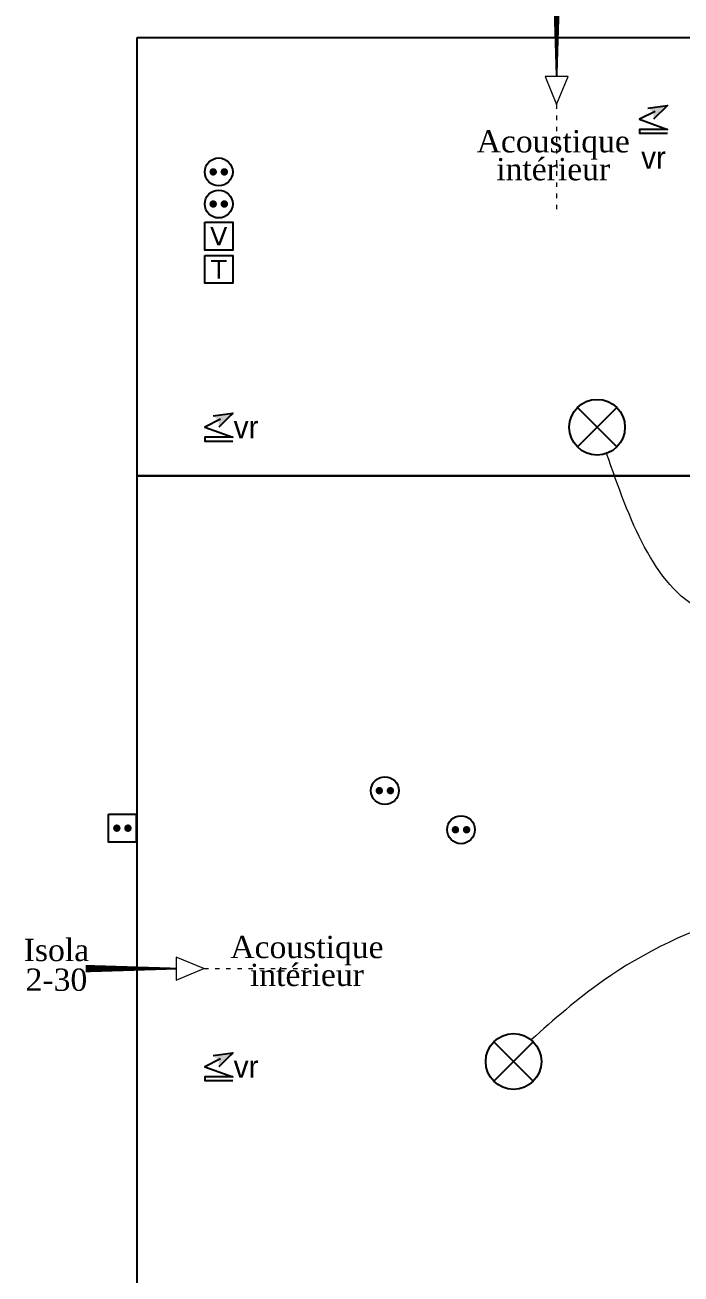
# Model space of a CAD drawing. Header units: millimetres. Extents: x 459337 to 526921, y -375392 to -289779.
# Drawn here: x 460017 to 463552, y -325431 to -318707 of the extents above; entities that cross this region are included whole.
import ezdxf

# ---------------------------------------------------------------- set-up
doc = ezdxf.new("R2010")
doc.units = ezdxf.units.MM
doc.set_wipeout_variables(frame=1)
doc.linetypes.add('ACAD_ISO03W100', pattern=[30, 12, -18])
for name, color, linetype in [('prlm-ELEC-CFA', 181, 'Continuous'), ('prlm-ELEC-CFO', 201, 'Continuous'), ('prlm-VMC', 93, 'Continuous')]:
    doc.layers.add(name, color=color, linetype=linetype)
doc.layers.add('prlm-ZEROPLOT', color=254, linetype='Continuous', plot=False)
doc.styles.add('prlm-elec-cfo', font='comic.ttf', dxfattribs={"height": 12})
doc.styles.add('prlm-vmc', font='pala.ttf', dxfattribs={"height": 14})
doc.styles.get("Standard").update_dxf_attribs({"font": 'arial.ttf'})

# ---------------------------------------------------------------- blocks, each defined once
blk = doc.blocks.new('xi.EA')
at = {"layer": 'prlm-VMC', "color": 0, "linetype": 'ByBlock', "lineweight": 5, "flags": 128}
blk.add_lwpolyline([(-6.17, -15), (6.17, -15), (0, 0)], close=True, dxfattribs=at)
at = {"layer": 'prlm-VMC', "color": 0, "linetype": 'ByBlock', "lineweight": -2, "flags": 128}
blk.add_lwpolyline([(0, -15, 1, 4, 0), (0, -63.63, 1, 1, 0)], format="xyseb", dxfattribs=at)
at = {"layer": 'prlm-VMC', "color": 0, "linetype": 'ByBlock', "lineweight": 5}
blk.add_solid([(0, 0), (6.17, -15), (-6.17, -15), (0, 0)], dxfattribs=at)
at = {"layer": 'prlm-ZEROPLOT', "color": 250, "linetype": 'ACAD_ISO03W100', "lineweight": 0, "ltscale": 0.2}
blk.add_lwpolyline([(0, 0), (0, 60)], dxfattribs=at)
blk = doc.blocks.new('xi.VR')
at = {"layer": 'prlm-ELEC-CFO', "lineweight": 5}
blk.add_hatch(color=0, dxfattribs=at).paths.add_polyline_path([(-3, 6), (-0.1, 3.7), (0, 0), (7.5, 7.5)])
at = {"layer": 'prlm-ELEC-CFO', "color": 0}
for points in [[(-3, 6), (7.5, 7.5), (0, 0)], [(0.95, 4.23), (-7.5, 0), (7.5, -5.5), (-7.5, -5.5), (-7.5, -7.5), (7.5, -7.5)]]:
    blk.add_lwpolyline(points, dxfattribs=at)
blk = doc.blocks.new('xi.TEL')
at = {"layer": 'prlm-ELEC-CFA', "color": 0, "linetype": 'ByBlock', "lineweight": -2, "flags": 128}
blk.add_lwpolyline([(-7.5, 7.5), (7.5, 7.5), (7.5, -7.5), (-7.5, -7.5)], close=True, dxfattribs=at)
at = {"layer": 'prlm-ELEC-CFA', "color": 0, "linetype": 'ByBlock', "insert": (0, 0), "char_height": 10, "width": 11.36, "attachment_point": 5}
blk.add_mtext('{\\fVerdana|b0|i0|c0|p34;T}', dxfattribs=at)
blk = doc.blocks.new('xi.TV')
at = {"layer": 'prlm-ELEC-CFA', "color": 0, "linetype": 'ByBlock', "lineweight": -2, "flags": 128}
blk.add_lwpolyline([(-7.5, 7.5), (7.5, 7.5), (7.5, -7.5), (-7.5, -7.5)], close=True, dxfattribs=at)
at = {"layer": 'prlm-ELEC-CFA', "color": 0, "linetype": 'ByBlock', "insert": (0, 0), "char_height": 10, "width": 11.36, "attachment_point": 5}
blk.add_mtext('{\\fVerdana|b0|i0|c0|p34;V}', dxfattribs=at)
blk = doc.blocks.new('xi.PC')
at = {"color": 0, "lineweight": 5}
blk.add_wipeout([(-7.5, -7.5), (7.5, -7.5), (7.5, 7.5), (-7.5, 7.5)], dxfattribs=at).dxf.layer = 'prlm-ELEC-CFO'
at = {"layer": 'prlm-ELEC-CFO', "color": 0, "linetype": 'ByBlock', "lineweight": 5, "const_width": 2}
for points in [[(-4, 0, 1), (-2, 0, 1)], [(2, 0, 1), (4, 0, 1)]]:
    blk.add_lwpolyline(points, format="xyb", close=True, dxfattribs=at)
at = {"layer": 'prlm-ELEC-CFO', "color": 0, "linetype": 'ByBlock', "lineweight": -2}
blk.add_circle((0, 0), 7.5, dxfattribs=at)
blk = doc.blocks.new('xi.PTCE')
at = {"layer": 'prlm-ELEC-CFO', "color": 0}
for points in [[(-10.61, 10.61), (10.61, -10.61)], [(10.61, 10.61), (-10.61, -10.61)]]:
    blk.add_lwpolyline(points, dxfattribs=at)
at = {"layer": 'prlm-ELEC-CFO', "color": 0, "linetype": 'ByBlock'}
blk.add_circle((0, 0), 15, dxfattribs=at)
blk = doc.blocks.new('xi.PC-EXT')
at = {"layer": 'prlm-ELEC-CFO', "color": 0, "linetype": 'ByBlock', "lineweight": -2, "flags": 128}
blk.add_lwpolyline([(-7.5, 7.5), (7.5, 7.5), (7.5, -7.5), (-7.5, -7.5)], close=True, dxfattribs=at)
at = {"layer": 'prlm-ELEC-CFO', "color": 0, "linetype": 'ByBlock', "lineweight": 5, "const_width": 2}
for points in [[(-4, 0, 1), (-2, 0, 1)], [(2, 0, 1), (4, 0, 1)]]:
    blk.add_lwpolyline(points, format="xyb", close=True, dxfattribs=at)

msp = doc.modelspace()

# ---------------------------------------------------------------- linework, layer by layer
at = {"layer": 'prlm-ELEC-CFO', "lineweight": 13}
for points in [[(465249.873, -322839.489), (464682.766, -322058.874), (463669.976, -321861.616), (463150.17, -321013.711)], [(464960.952, -323846.786), (464607.623, -323552.865), (463133.069, -323851.828), (462744.021, -324170.97)]]:
    msp.add_spline(points, degree=3, dxfattribs=at)

# ---------------------------------------------------------------- block references
at = {"layer": 'prlm-ELEC-CFA', "xscale": 10, "yscale": 10, "zscale": 10}
for name, p in [('xi.TV', (461061.107, -319843.806)), ('xi.TEL', (461061.107, -320022.061))]:
    msp.add_blockref(name, p, dxfattribs=at)
at = {"layer": 'prlm-ELEC-CFO', "xscale": 10, "yscale": 10, "zscale": 10}
for name, p in [('xi.VR', (463403.595, -319214.593)), ('xi.PTCE', (463099.486, -320872.533)), ('xi.PC-EXT', (460541.886, -323030.972)), ('xi.PTCE', (462649.201, -324287.199))]:
    msp.add_blockref(name, p, dxfattribs=at)

# ---------------------------------------------------------------- texts
at = {"layer": 'prlm-VMC', "char_height": 120, "style": 'prlm-vmc', "bg_fill": 3, "box_fill_scale": 1.1, "bg_fill_color": 256, "bg_fill_transparency": 0}
for s, insert, width, attachment_point, line_spacing_factor in [('Acoustique intérieur', (462862.972, -319273.011), 236.73962, 2, 0.75), ('Isola\\P2-30', (460186.59, -323767.563), 173.97926, 5, 0.8), ('Acoustique intérieur', (461536.105, -323610.712), 236.73962, 2, 0.75)]:
    msp.add_mtext(s, dxfattribs=dict(at, insert=insert, width=width, attachment_point=attachment_point, line_spacing_factor=line_spacing_factor))

# ---------------------------------------------------------------- next in the draw order: linework, layer by layer
at = {"layer": 'prlm-ZEROPLOT'}
for points in [[(460621.21, -318774.592), (468108.751, -318774.592), (468108.751, -321135.97), (460621.21, -321135.97)], [(460621.21, -321131.531), (469527.686, -321131.532), (469527.685, -324328.007), (476621.311, -324326.844), (476621.306, -365259.844), (469151.204, -365259.843), (469146.405, -363469.761), (460621.204, -363469.76)]]:
    msp.add_lwpolyline(points, close=True, dxfattribs=at)

# ---------------------------------------------------------------- next in the draw order: block references
at = {"layer": 'prlm-VMC', "xscale": 10, "yscale": 10, "zscale": 10}
for p, rotation in [((462881.383, -319134.593), 179.9999933324646), ((460981.209, -323787.017), 269.9999933324441)]:
    msp.add_blockref('xi.EA', p, dxfattribs=dict(at, rotation=rotation))

# ---------------------------------------------------------------- next in the draw order: block references
at = {"layer": 'prlm-ELEC-CFO', "xscale": 10, "yscale": 10, "zscale": 10}
for p in [(461061.107, -319670.795), (461955.985, -322829.056), (462366.301, -323039.421)]:
    msp.add_blockref('xi.PC', p, dxfattribs=at)

# ---------------------------------------------------------------- next in the draw order: texts
at = {"layer": 'prlm-ELEC-CFO', "lineweight": 20, "char_height": 120, "attachment_point": 5, "line_spacing_factor": 0.8, "style": 'prlm-elec-cfo', "bg_fill": 3, "box_fill_scale": 1.1, "bg_fill_color": 256, "bg_fill_transparency": 0}
for insert in [(463403.595, -319421.127), (461208.283, -320871.685), (461208.282, -324315.037)]:
    msp.add_mtext('vr', dxfattribs=dict(at, insert=insert))

# ---------------------------------------------------------------- next in the draw order: block references
at = {"layer": 'prlm-ELEC-CFO', "xscale": 10, "yscale": 10, "zscale": 10}
for name, p in [('xi.PC', (461061.107, -319497.784)), ('xi.VR', (461061.107, -320871.685)), ('xi.VR', (461061.107, -324315.037))]:
    msp.add_blockref(name, p, dxfattribs=at)

doc.saveas('drawing.dxf')
